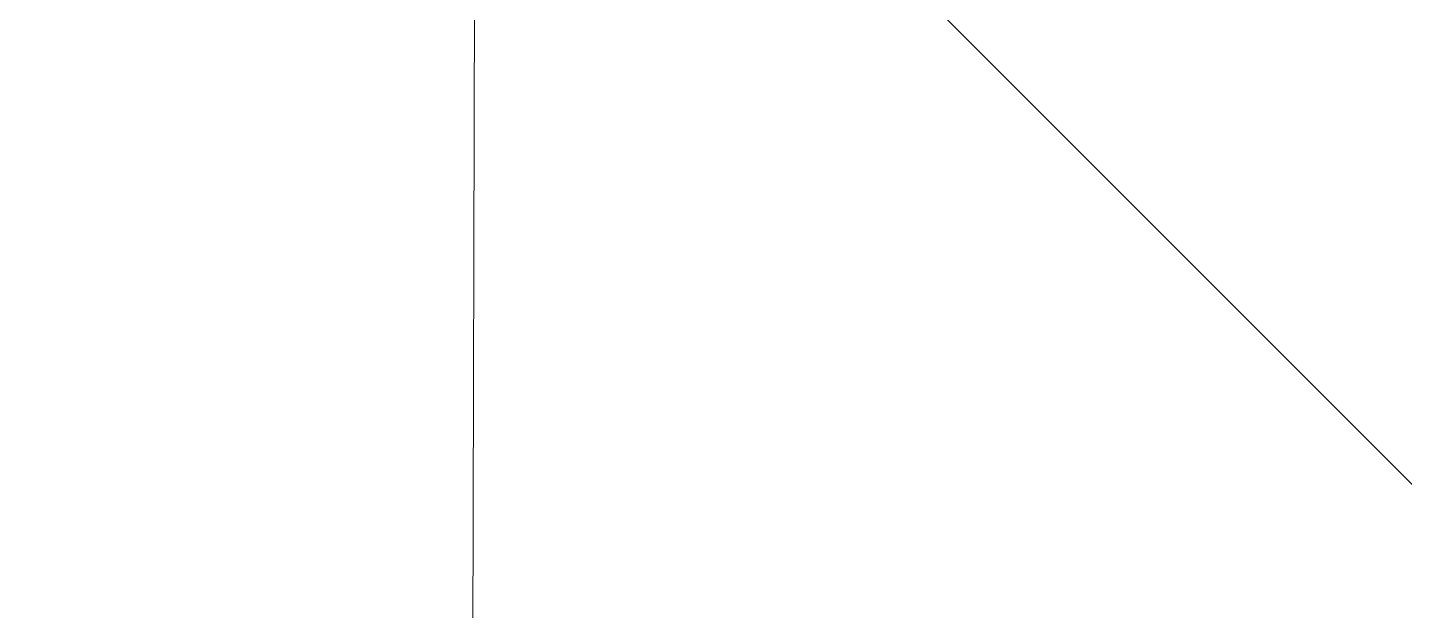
# Model space of a CAD drawing. Header units: millimetres. Extents: x -1113 to 415037, y -3642 to 28069.
# Drawn here: x 98455.9 to 98611.9, y 11116.2 to 11182.3 of the extents above; entities that cross this region are included whole.
import ezdxf

# ---------------------------------------------------------------- set-up
doc = ezdxf.new("R2010")
doc.units = ezdxf.units.MM
for name, color, linetype, lineweight in [('0) Стена 3.93м', 3, 'Continuous', 60), ('A-AREA-BNDY', 7, 'Continuous', 5), ('I-WALL', 7, 'Continuous', 5)]:
    doc.layers.add(name, color=color, linetype=linetype, lineweight=lineweight)
pattern_1 = [(135, (0, 0), (-141.42136, -141.42136), [])]

# ---------------------------------------------------------------- blocks, each defined once
blk = doc.blocks.new('1floor')
at = {"layer": 'I-WALL'}
h = blk.add_hatch(dxfattribs=at)
h.set_pattern_fill('FP_23', color=256, style=0, pattern_type=2)
h.set_pattern_definition(pattern_1)
h.paths.add_polyline_path([(98700, 10600), (98700, 11320), (98500, 11320), (98500, 10600), (98689, 10600)])
h.paths.add_polyline_path([(98500, 13220), (98700, 13220), (98700, 13400), (98500, 13400), (98500, 13242.49)])
h = blk.add_hatch(dxfattribs=at)
h.set_pattern_fill('FP_23', color=256, style=0, pattern_type=2)
h.set_pattern_definition(pattern_1)
h.paths.add_polyline_path([(98500, 11120), (98500, 11320), (97639, 11320), (97639, 11120), (97672.71, 11120)])

msp = doc.modelspace()

# ---------------------------------------------------------------- linework, layer by layer
at = {"layer": 'A-AREA-BNDY', "flags": 128}
msp.add_lwpolyline([(82729.15, 13184.31), (82724.91, 11376.31), (85018.9, 11370.93), (85016.67, 10420.93), (85435.67, 10419.95), (85435.62, 10398.95), (85470.62, 10398.87), (85470.29, 10258.87), (85658.8, 10258.42), (89121.77, 10250.3), (89385.28, 10249.68), (89385.66, 10410.67), (97423.64, 10391.8), (97425.33, 11111.81), (98506.33, 11109.27), (98511.11, 13147.26)], close=True, dxfattribs=at)

# ---------------------------------------------------------------- block references
at = {"layer": '0) Стена 3.93м'}
msp.add_blockref('1floor', (64.7, -136.06), dxfattribs=at)

doc.saveas('drawing.dxf')
